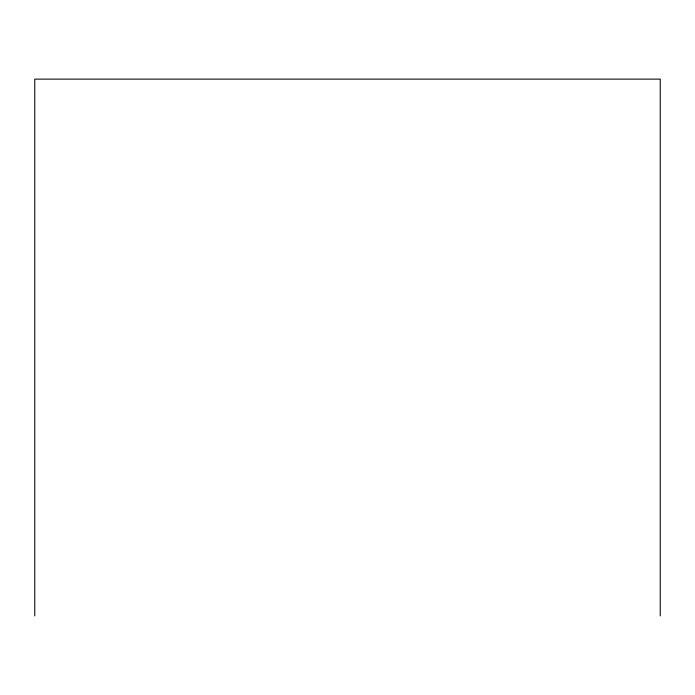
<?xml version="1.0" encoding="UTF-8"?>
<svg xmlns="http://www.w3.org/2000/svg" width="695" height="695" viewBox="0 0 695 695"><rect width="100%" height="100%" fill="white"/><g stroke="black" fill="none" stroke-linecap="round" stroke-linejoin="round"><path stroke-width="1.04" d="M660.25 615.874L660.25 79.126L34.75 79.126L34.75 615.874"/></g></svg>
